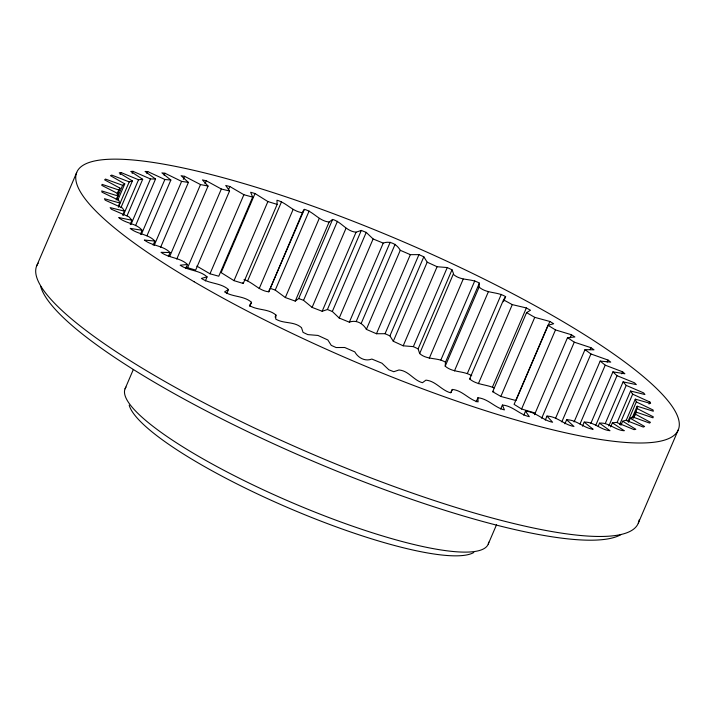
<?xml version="1.0" encoding="UTF-8"?>
<svg xmlns="http://www.w3.org/2000/svg" width="715" height="715" viewBox="0 0 715 715"><rect width="100%" height="100%" fill="white"/><g stroke="black" fill="none" stroke-linecap="round" stroke-linejoin="round"><path stroke-width="1.07" d="M116.152 199.986L117.886 195.937L117.912 193.595L101.798 185.382L102.075 184.354L118.851 190.02L119.932 188.117L104.64 179.867L105.418 179.054L122.64 185.319L124.776 183.889L110.459 175.675L111.746 175.095L129.227 181.887L132.382 180.94L121.085 207.296M633.231 417.694L637.145 408.569L637.172 406.227L653.313 411.232L653.072 409.99L636.323 401.919L635.286 399.158L650.623 403.448L649.864 402.009L632.659 394.162L630.576 391.016L617.108 422.449M243.985 279.619C252.985 282.255 259.009 290.871 268.831 291.809L268.911 290.951M268.831 291.809L303.062 211.077L304.376 209.343C313.617 211.756 319.131 221.069 329.132 222.025L332.6 219.442C341.52 221.856 346.257 231.347 356.07 232.187L361.307 230.436L366.223 232.393L373.114 238.962L383.24 243.109C389.961 240.446 396.923 244.262 400.275 250.295L410.339 254.656L418.954 254.629L423.816 256.792L427.195 262.182L437.088 266.722L447.25 267.553L452.005 269.796L453.507 273.595L419.669 353.576C427.123 360.19 437.509 357.232 445.481 362.219L445.204 366.178C452.836 372.846 463.57 370.576 471.739 375.75M500.661 409.087L502.395 405.03L504.415 409.909C494.753 407.657 488.157 398.702 477.915 397.763L478.103 401.919C468.611 399.551 462.48 390.426 452.327 389.434L450.682 392.821C441.45 390.408 435.927 381.086 425.925 380.139L422.458 382.713C413.538 380.308 408.801 370.808 398.988 369.977L393.751 371.72L388.835 369.771L381.944 363.202L371.827 359.055C365.097 361.719 358.135 357.902 354.783 351.869L344.719 347.499L336.104 347.535L331.251 345.363L327.863 339.983L317.969 335.442L307.808 334.611L303.053 332.368L301.498 327.667C294.044 321.053 283.658 324.011 275.686 319.024L275.963 315.065C268.322 308.397 257.588 310.668 249.428 305.493L251.537 302.302C243.806 295.563 232.84 297.27 224.573 291.908L228.487 289.53C220.765 282.702 209.656 283.971 201.389 278.421L207.082 276.884L205.339 280.941M453.56 274.489C461.014 281.102 471.4 278.153 479.372 283.131L479.104 287.099C486.736 293.758 497.47 291.488 505.63 296.671L503.521 299.853L469.63 378.941C476.655 384.947 486.182 384.304 494.119 387.95M36.653 265.944L76.711 172.485M120.12 174.54L120.987 172.512L138.54 179.76L142.678 179.304L127.038 215.805M117.108 194.069L118.851 190.02M117.323 194.203L119.932 188.117M116.563 199.512L122.64 185.319M117.823 200.111L124.776 183.889M132.168 173.37L133.035 171.341L150.463 178.956L155.548 179.009L135.555 225.645M118.467 206.045L119.771 203.006L118.735 200.245L101.986 192.174L101.745 190.932L117.886 195.937M118.368 207.234L129.227 181.887M122.739 215.206L124.482 211.148L122.399 207.994L105.194 200.155L104.435 198.716L119.771 203.006M123.329 215.242L138.54 179.76M146.897 173.62L147.773 171.591L164.879 179.501L170.849 180.046L146.95 235.807M130.219 224.331L131.962 220.274L128.861 216.77L111.379 209.236L110.119 207.618L124.482 211.148M130.908 224.582L150.463 178.956M164.146 175.291L165.013 173.262L181.619 181.378L188.411 182.405L160.607 247.301M140.39 234.35L142.133 230.293C136.243 223.08 125.322 223.643 118.735 217.548L131.962 220.274M141.409 234.252L164.879 179.501M153.144 245.138L154.878 241.08C148.363 233.912 137.352 234.44 130.184 228.389L142.133 230.293M154.243 245.254L181.619 181.378M183.29 179.376L184.595 176.328L200.513 184.559L208.056 186.07L176.766 259.071M168.338 256.587L170.072 252.529C163.065 245.424 151.964 245.987 144.341 240.034L154.878 241.08M169.661 256.542L200.513 184.559M204.982 183.809L206.278 180.77L221.346 189.019L229.551 190.994L195.651 270.082L185.9 267.222M125.062 388.808L133.356 369.458M185.793 268.563L187.536 264.505C180.162 257.489 169.008 258.187 161.054 252.341L170.072 252.529M187.446 268.107L221.346 189.019M228.541 189.564L229.846 186.517L243.887 194.712L252.663 197.126L218.772 276.213L209.987 273.791L196.831 266.096M209.987 273.791L243.887 194.712M252.663 197.126L250.643 192.255L255.032 193.533L221.132 272.612L233.993 280.646L243.252 283.48L277.152 204.401L276.955 200.245C286.447 202.604 292.578 211.738 302.731 212.73M226.753 293.588L228.487 289.53M233.993 280.646L267.893 201.559L255.032 193.533M247.658 280.798L281.558 201.719M249.794 306.36L251.537 302.302M259.196 288.592L293.096 209.504M269.984 288.914L304.376 209.343M332.6 219.442L298.7 298.53L295.241 301.104L285.33 297.538L275.239 290.076L309.13 210.997M275.087 317.094L275.963 315.065M285.33 297.538L319.23 218.459M295.241 301.104L329.132 222.025M419.669 353.576L418.105 348.875L413.359 346.632L403.189 345.801L393.295 341.261L389.916 335.88L385.054 333.708L376.447 333.744L366.384 329.374C363.032 323.341 356.061 319.525 349.34 322.188L339.214 318.041L332.332 311.481L327.416 309.524L322.17 311.275L312.098 307.396L303.562 300.336L337.462 221.257M312.098 307.396L345.997 228.308M322.17 311.275L356.07 232.187M327.416 309.524L361.307 230.436M332.332 311.481L366.223 232.393M339.214 318.041L373.114 238.962M349.34 322.188L383.24 243.109M356.302 321.294L390.202 242.215M361.218 323.368L395.118 244.28M366.384 329.374L400.275 250.295M376.447 333.744L410.339 254.656M385.054 333.708L418.954 254.629M389.916 335.88L423.816 256.792M393.295 341.261L427.195 262.182M403.189 345.801L437.088 266.722M413.359 346.632L447.25 267.553M418.105 348.875L452.005 269.796M429.286 358.242L463.186 279.154M440.887 359.931L474.787 280.843M445.481 362.219L479.372 283.131M445.204 366.178L479.104 287.099M454.445 370.924L488.336 291.836M451.022 392.472L452.327 389.434M467.36 373.445L501.26 294.357M503.458 301.739L505.63 296.671M478.38 383.705L512.28 304.617L526.365 307.942L530.485 310.256L526.571 312.625L492.671 391.713L500.849 396.441L515.953 400.543L549.853 321.455L534.749 317.353L526.571 312.625M476.172 401.821L477.915 397.763M492.474 387.03L526.365 307.942M500.849 396.441L534.749 317.353M549.853 321.455L553.669 323.743L547.985 325.271L514.085 404.359L521.593 409.007L534.722 412.921M521.593 409.007L555.484 329.919L547.985 325.271M523.773 415.218L525.507 411.161C535.732 411.769 542.864 420.402 552.606 422.243L547.002 416.085L545.268 420.143M534.498 414.709L567.522 337.65L574.914 336.98L571.446 334.745L555.484 329.919M570.141 337.793L571.446 334.745M541.684 418.212L574.279 342.163L567.522 337.65M488.247 544.07L496.541 524.721M555.439 418.579L584.986 349.635L594.004 349.823L590.912 347.669L574.279 342.163M590.045 349.698L590.912 347.669M561.802 421.895L590.921 353.961L584.986 349.635M564.904 423.807L566.646 419.75C576.478 419.705 583.69 428.115 593.146 429.277L584.209 422.118L582.475 426.176M574.1 421.913L600.18 361.075L610.717 362.13L608.045 360.074L590.921 353.961M580.008 423.986L605.221 365.177L600.18 361.075M607.178 362.103L608.045 360.074M590.76 423.575L612.925 371.872L624.874 373.766L622.649 371.836L605.221 365.177M595.729 425.38L617.018 375.697L612.925 371.872M598.205 426.194L599.51 423.155C608.51 422.091 615.544 430.51 624.267 430.716L612.38 422.86L610.637 426.909M621.782 373.865L622.649 371.836M605.283 423.45L623.096 381.882L636.323 384.616L634.571 382.829L617.018 375.697M608.823 425.952L626.206 385.394L623.096 381.882M619.619 424.585L632.659 394.162M620.933 425.282L622.676 421.224L625.831 420.277L643.312 427.061L644.599 426.489L630.281 418.275L628.548 422.333M626.161 420.447L635.286 399.158M628.065 421.18L636.323 401.919M631.953 418.391L637.172 406.227M633.392 418.096L636.207 412.144L652.992 417.81L653.26 416.774L637.145 408.569M634.035 417.211L636.207 412.144M648.997 404.038L649.864 402.009M638.289 523.139L678.347 429.679M269.162 290.165L269.573 289.441M469.63 378.941L470.363 378.378M630.281 418.275L632.418 416.845L649.64 423.101L650.418 422.297L635.126 414.039M492.671 391.713L493.788 391.328M120.987 172.512L119.208 172.86L132.382 180.94M612.38 422.86L616.518 422.404L634.071 429.644L635.85 429.304L622.676 421.224M133.035 171.341L130.791 171.439L142.678 179.304M187.536 264.505L180.144 265.185C188.304 270.896 199.476 269.957 207.082 276.884M147.773 171.591L145.082 171.448L155.548 179.009M584.209 422.118C593.691 421.609 600.832 429.983 609.984 430.707L599.51 423.155M165.013 173.262L161.912 172.878L170.849 180.046M184.595 176.328L181.101 175.711L188.411 182.405M547.002 416.085C557.083 416.407 564.305 424.916 573.957 426.453L566.646 419.75M206.278 180.77L202.452 179.921L208.056 186.07M229.846 186.517L225.717 185.453L229.551 190.994M630.576 391.016L644.939 394.546L643.679 392.919L626.206 385.394M502.395 405.03C512.664 405.843 519.591 414.637 529.341 416.711L525.507 411.161M267.893 201.559L277.152 204.401M270.485 288.422L275.239 290.076M298.7 298.53L303.562 300.336M503.521 299.853L512.28 304.617M242.93 282.461L243.252 283.48M621.094 534.525A319.176 63.09 23.2 0 1 310.927 460.317A319.176 63.09 23.2 0 1 40.684 286.402M639.121 519.993A327.157 64.663 23.2 0 1 313.42 454.588A327.157 64.663 23.2 0 1 38.226 263.111M488.747 542.167A197.492 39.039 23.2 0 1 292.14 502.69A197.492 39.039 23.2 0 1 126.01 387.101M473.813 552.472A189.511 37.457 23.2 0 1 289.647 508.41A189.511 37.457 23.2 0 1 129.192 405.155M194.114 281.746A327.157 64.663 23.2 0 0 676.774 432.512A327.157 64.663 23.2 0 0 261.69 188.975A327.157 64.663 23.2 0 0 194.114 281.746"/></g></svg>
